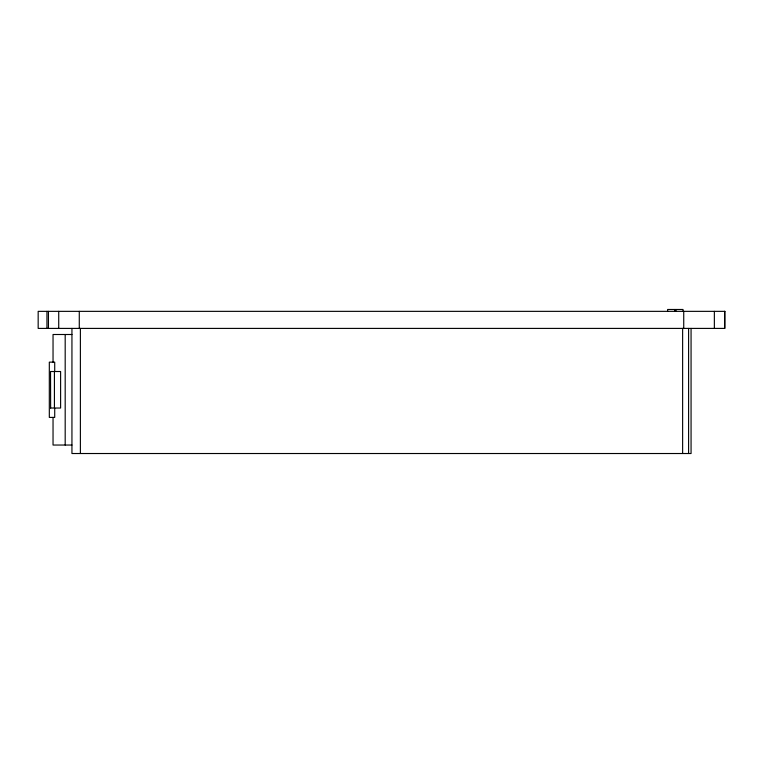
<?xml version="1.0" encoding="UTF-8"?>
<svg xmlns="http://www.w3.org/2000/svg" width="763" height="763" viewBox="0 0 763 763"><rect width="100%" height="100%" fill="white"/><g stroke="black" fill="none" stroke-linecap="round" stroke-linejoin="round"><path stroke-width="1.14" d="M71.941 334.499L53.038 334.499L53.038 362.139M50.53 408.033L60.611 408.033L60.611 371.514L50.53 371.514L50.635 408.033M71.941 445.039L53.038 445.039L53.038 417.409M724.631 311.352L724.631 328.405M714.359 311.352L714.359 328.405M691.068 328.405L691.068 453.518L71.941 453.518L71.941 328.405M688.598 328.405L688.598 453.518M683.734 311.352L683.734 328.405M683.028 311.352L683.028 309.482L667.625 309.482L667.625 311.352M682.627 328.405L682.627 453.518M675.961 309.482L675.961 311.352M674.673 309.482L674.673 311.352M80.382 328.405L80.382 453.518M79.276 311.352L79.276 328.405M65.189 334.499L65.189 445.039M58.722 311.352L58.722 328.405M54.717 371.514L54.717 362.139L49.318 362.139L49.318 417.409L54.717 417.409L54.717 408.033M54.421 371.514L54.421 408.033M48.441 311.352L48.441 328.405M46.944 311.352L46.944 328.405M724.85 311.352L38.169 311.352L38.169 328.405L724.85 328.405L724.85 311.352"/></g></svg>
